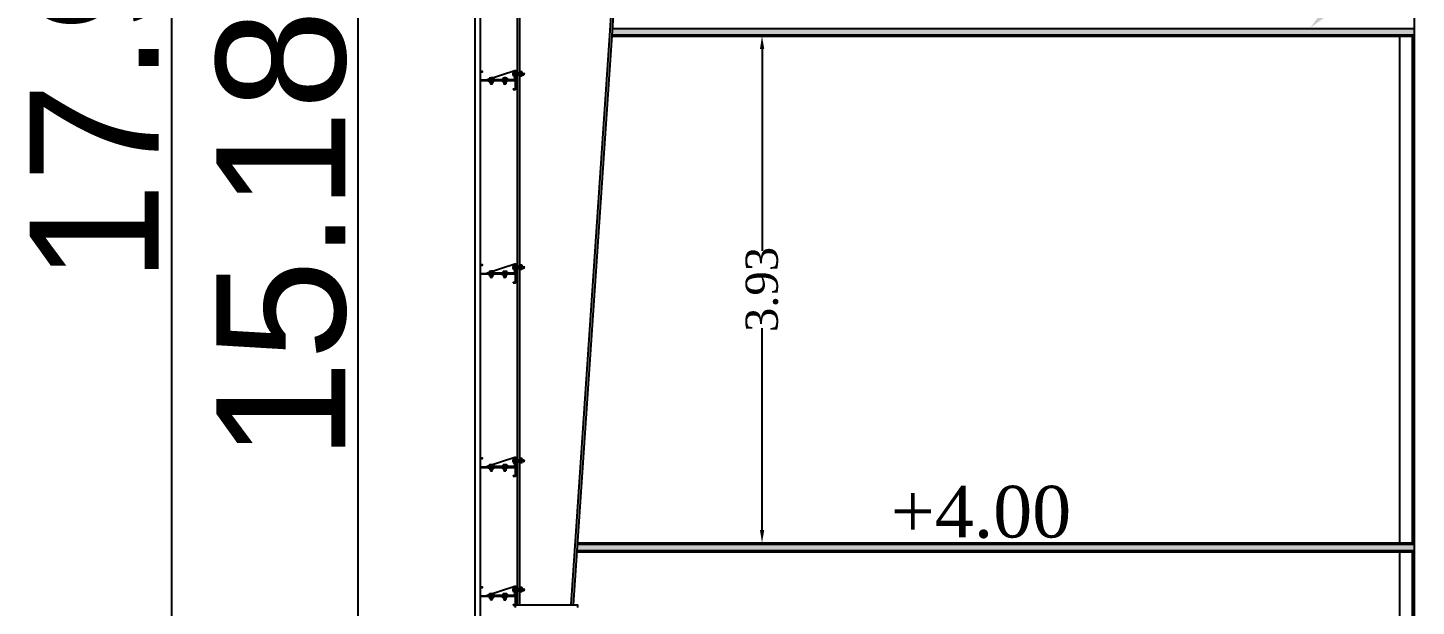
# Model space of a CAD drawing. Header units: metres. Extents: x 1422408 to 2565053, y 3723 to 80428.
# Drawn here: x 2267860.19 to 2267870.95, y 4219.66 to 4224.14 of the extents above; entities that cross this region are included whole.
import ezdxf
from ezdxf import colors
from ezdxf.entities.mleader import LeaderData, LeaderLine
from ezdxf.enums import TextEntityAlignment as Align
from ezdxf.math import Vec2, Vec3

# ---------------------------------------------------------------- set-up
doc = ezdxf.new("R2010")
doc.units = ezdxf.units.M
doc.header["$LTSCALE"] = 3.5
doc.header["$MEASUREMENT"] = 0
doc.linetypes.add('HIDDEN', pattern=[0.375, 0.25, -0.125])
doc.layers.get('0').update_dxf_attribs({"linetype": 'CONTINUOUS'})
doc.layers.get('DEFPOINTS').update_dxf_attribs({"linetype": 'CONTINUOUS'})
doc.layers.add('BLK_4_FLR_1_BLT_UP_AREA_MEZ_1', color=1, linetype='CONTINUOUS')
doc.layers.add('BLK_4_HT_OF_BLDG', color=5, linetype='CONTINUOUS')
doc.styles.add('ANAND', font='times.ttf')
doc.styles.add('style1', font='arial.ttf', dxfattribs={"height": 0.28})
doc.styles.add('style1jaya', font='times.ttf')
doc.dimstyles.new('STANDARD$0', dxfattribs={"dimtxt": 0.25, "dimasz": 0.1, "dimexe": 2, "dimexo": 2, "dimgap": 0, "dimtad": 0, "dimzin": 0, "dimdsep": 46, "dimtxsty": 'ANAND', "dimcen": 0.0625, "dimdle": 2.5, "dimse1": 1, "dimse2": 1, "dimclrd": 2, "dimclre": 9, "dimadec": 0, "dimazin": 0, "dimtfac": 1, "dimtix": 1, "dimtofl": 0, "dimtmove": 2, "dimatfit": 3, "dimldrblk": 'OBLIQUE', "dimfxl": 0, "dimtolj": 1, "dimtzin": 0, "dimarcsym": 0})

# ---------------------------------------------------------------- blocks, each defined once
blk = doc.blocks.new('ER')
for p, q in [((-3, -3), (3, 3)), ((0, -3), (0, 3)), ((-3, 0), (3, 0))]:
    blk.add_line(p, q)
blk = doc.blocks.new('*D705')
at = {"lineweight": -2, "ltscale": 0.05}
blk.add_line((2267862.745, 4230.085), (2267862.745, 4214.988), dxfattribs=at)
at = {"layer": 'DEFPOINTS', "color": 0, "ltscale": 0.05}
for p in [(2267863.934, 4230.125), (2267862.745, 4214.948), (2267863.934, 4214.948)]:
    blk.add_point(p, dxfattribs=at)
at = {"lineweight": -2, "ltscale": 0.05, "xscale": 0.04, "yscale": 0.04, "zscale": 0.04}
for p, rotation in [((2267862.745, 4230.125), 90), ((2267862.745, 4214.948), 270)]:
    blk.add_blockref('ER', p, dxfattribs=dict(at, rotation=rotation))
at = {"color": 0, "ltscale": 0.05, "insert": (2267862.154, 4222.536), "char_height": 0.28, "attachment_point": 5, "rotation": 90, "style": 'style1'}
blk.add_mtext('\\A1;{\\H3.5714x;15.18}', dxfattribs=at)
blk = doc.blocks.new('_DOT')
at = {"color": 0, "linetype": 'ByBlock'}
blk.add_line((-0.5, 0), (-1, 0), dxfattribs=at)
at = {"color": 0, "linetype": 'ByBlock', "const_width": 0.5}
blk.add_lwpolyline([(-0.25, 0, 1), (0.25, 0, 1)], format="xyb", close=True, dxfattribs=at)
blk = doc.blocks.new('*D646')
at = {"layer": 'BLK_4_HT_OF_BLDG', "lineweight": -2, "ltscale": 0.05}
blk.add_line((2267861.299, 4232.836), (2267861.299, 4214.988), dxfattribs=at)
at = {"layer": 'DEFPOINTS', "color": 0, "ltscale": 0.05}
for p in [(2267875.558, 4232.876), (2267861.299, 4214.948), (2267875.558, 4214.948)]:
    blk.add_point(p, dxfattribs=at)
at = {"layer": 'BLK_4_HT_OF_BLDG', "lineweight": -2, "ltscale": 0.05, "xscale": 0.04, "yscale": 0.04, "zscale": 0.04}
for p, rotation in [((2267861.299, 4232.876), 90), ((2267861.299, 4214.948), 270)]:
    blk.add_blockref('ER', p, dxfattribs=dict(at, rotation=rotation))
at = {"layer": 'BLK_4_HT_OF_BLDG', "color": 0, "ltscale": 0.05, "insert": (2267860.708, 4223.912), "char_height": 0.28, "attachment_point": 5, "rotation": 90, "style": 'style1'}
blk.add_mtext('\\A1;{\\H3.5714x;17.93}', dxfattribs=at)
blk = doc.blocks.new('*D577')
at = {"layer": 'BLK_4_FLR_1_BLT_UP_AREA_MEZ_1', "color": 2, "linetype": 'Continuous', "lineweight": -2, "ltscale": 400}
for p, q in [((2267865.878, 4223.978), (2267865.878, 4222.413)), ((2267865.878, 4220.248), (2267865.878, 4221.813))]:
    blk.add_line(p, q, dxfattribs=at)
at = {"layer": 'BLK_4_FLR_1_BLT_UP_AREA_MEZ_1', "color": 2, "ltscale": 400}
for points in [[(2267865.862, 4223.978), (2267865.895, 4223.978), (2267865.878, 4224.078)], [(2267865.862, 4220.248), (2267865.895, 4220.248), (2267865.878, 4220.148)]]:
    blk.add_solid(points, dxfattribs=at)
at = {"layer": 'DEFPOINTS', "color": 0, "ltscale": 400}
for p in [(2267865.878, 4224.078), (2267865.878, 4224.078), (2267865.878, 4220.148)]:
    blk.add_point(p, dxfattribs=at)
at = {"layer": 'BLK_4_FLR_1_BLT_UP_AREA_MEZ_1', "color": 0, "ltscale": 400, "insert": (2267865.878, 4222.113), "char_height": 0.25, "attachment_point": 5, "rotation": 90, "style": 'ANAND'}
blk.add_mtext('\\A1;3.93', dxfattribs=at)
blk = doc.blocks.new('_Oblique')
at = {"color": 0, "linetype": 'ByBlock', "lineweight": -2}
blk.add_line((-0.5, -0.5), (0.5, 0.5), dxfattribs=at)

msp = doc.modelspace()

# ---------------------------------------------------------------- hatches: boundary and pattern name
h = msp.add_hatch()
h.set_pattern_fill('ANGLE', color=256, scale=0.005)
h.set_pattern_definition([(0, (2262119.390234, 4899.868393), (0, 0.034925), [0.0254, -0.009525]), (90, (2262119.390234, 4899.868393), (-0.034925, 0), [0.0254, -0.009525])])
h.paths.add_polyline_path([(2267870.9332, 4224.13774), (2267864.71872, 4224.13774), (2267864.71532, 4224.08774), (2267870.93412, 4224.08774)])
h = msp.add_hatch()
h.set_pattern_fill('ANGLE', color=256, scale=0.005)
h.set_pattern_definition([(0, (2262119.390234, 4895.868393), (0, 0.034925), [0.0254, -0.009525]), (90, (2262119.390234, 4895.868393), (-0.034925, 0), [0.0254, -0.009525])])
h.paths.add_polyline_path([(2267870.9332, 4220.13774), (2267864.44738, 4220.13825), (2267864.44395, 4220.08774), (2267870.9332, 4220.08774)])

# ---------------------------------------------------------------- linework, layer by layer
for p, q in [((2267863.98339, 4219.66774), (2267863.98354, 4230.14474)), ((2267863.99939, 4219.66774), (2267863.99954, 4230.14474)), ((2267864.39939, 4219.66774), (2267865.11019, 4230.14474)), ((2267864.41545, 4219.66774), (2267865.12626, 4230.14474)), ((2267863.74849, 4223.7417), (2267863.96052, 4223.81182)), ((2267863.94162, 4223.78455), (2267864.03855, 4223.78442)), ((2267863.76332, 4223.72309), (2267863.76336, 4223.73266)), ((2267863.76344, 4223.75121), (2267863.7634, 4223.74164)), ((2267863.79203, 4223.72161), (2267863.76742, 4223.72171)), ((2267863.79216, 4223.75246), (2267863.76755, 4223.75256)), ((2267863.77285, 4223.71187), (2267863.77148, 4223.71093)), ((2267863.77148, 4223.71093), (2267863.77284, 4223.70896)), ((2267863.77739, 4223.70871), (2267863.77148, 4223.71093)), ((2267863.77286, 4223.71479), (2267863.77149, 4223.71384)), ((2267863.78651, 4223.70822), (2267863.77149, 4223.71384)), ((2267863.77149, 4223.71384), (2267863.77285, 4223.71187)), ((2267863.77287, 4223.71771), (2267863.7715, 4223.71676)), ((2267863.78652, 4223.71113), (2267863.7715, 4223.71676)), ((2267863.7715, 4223.71676), (2267863.77286, 4223.71479)), ((2267863.77289, 4223.72062), (2267863.77151, 4223.71967)), ((2267863.78653, 4223.71405), (2267863.77151, 4223.71967)), ((2267863.77151, 4223.71967), (2267863.77287, 4223.71771)), ((2267863.77164, 4223.75118), (2267863.77153, 4223.72306)), ((2267863.77215, 4223.72169), (2267863.77289, 4223.72062)), ((2267863.77284, 4223.70896), (2267863.77966, 4223.70683)), ((2267863.78651, 4223.70822), (2267863.77284, 4223.70896)), ((2267863.78195, 4223.70846), (2267863.77285, 4223.71187)), ((2267863.78788, 4223.70916), (2267863.77286, 4223.71479)), ((2267863.78789, 4223.71208), (2267863.77287, 4223.71771)), ((2267863.7879, 4223.71499), (2267863.77289, 4223.72062)), ((2267863.78654, 4223.71696), (2267863.77395, 4223.72168)), ((2267863.78791, 4223.71791), (2267863.77789, 4223.72166)), ((2267863.77989, 4223.76155), (2267863.77964, 4223.69998)), ((2267863.78651, 4223.70822), (2267863.77966, 4223.70683)), ((2267863.78655, 4223.71988), (2267863.78183, 4223.72165)), ((2267863.78793, 4223.72083), (2267863.78577, 4223.72163)), ((2267863.78788, 4223.70916), (2267863.78651, 4223.70822)), ((2267863.78789, 4223.71208), (2267863.78652, 4223.71113)), ((2267863.78652, 4223.71113), (2267863.78788, 4223.70916)), ((2267863.7879, 4223.71499), (2267863.78653, 4223.71405)), ((2267863.78653, 4223.71405), (2267863.78789, 4223.71208)), ((2267863.78791, 4223.71791), (2267863.78654, 4223.71696)), ((2267863.78654, 4223.71696), (2267863.7879, 4223.71499)), ((2267863.78793, 4223.72083), (2267863.78655, 4223.71988)), ((2267863.78655, 4223.71988), (2267863.78791, 4223.71791)), ((2267863.78805, 4223.75111), (2267863.78793, 4223.72083)), ((2267863.79614, 4223.72296), (2267863.79618, 4223.73253)), ((2267863.79625, 4223.75108), (2267863.79621, 4223.74151)), ((2267863.8847, 4223.76112), (2267863.88444, 4223.69954)), ((2267863.74849, 4222.2417), (2267863.96052, 4222.31182)), ((2267863.94162, 4222.28455), (2267864.03855, 4222.28442)), ((2267863.76332, 4222.22309), (2267863.76336, 4222.23266)), ((2267863.76344, 4222.25121), (2267863.7634, 4222.24164)), ((2267863.79203, 4222.22161), (2267863.76742, 4222.22171)), ((2267863.79216, 4222.25246), (2267863.76755, 4222.25256)), ((2267863.77285, 4222.21187), (2267863.77148, 4222.21093)), ((2267863.77148, 4222.21093), (2267863.77284, 4222.20896)), ((2267863.77739, 4222.20871), (2267863.77148, 4222.21093)), ((2267863.77286, 4222.21479), (2267863.77149, 4222.21384)), ((2267863.78651, 4222.20822), (2267863.77149, 4222.21384)), ((2267863.77149, 4222.21384), (2267863.77285, 4222.21187)), ((2267863.77287, 4222.21771), (2267863.7715, 4222.21676)), ((2267863.78652, 4222.21113), (2267863.7715, 4222.21676)), ((2267863.7715, 4222.21676), (2267863.77286, 4222.21479)), ((2267863.77289, 4222.22062), (2267863.77151, 4222.21967)), ((2267863.78653, 4222.21405), (2267863.77151, 4222.21967)), ((2267863.77151, 4222.21967), (2267863.77287, 4222.21771)), ((2267863.77164, 4222.25118), (2267863.77153, 4222.22306)), ((2267863.77215, 4222.22169), (2267863.77289, 4222.22062)), ((2267863.77284, 4222.20896), (2267863.77966, 4222.20683)), ((2267863.78651, 4222.20822), (2267863.77284, 4222.20896)), ((2267863.78195, 4222.20846), (2267863.77285, 4222.21187)), ((2267863.78788, 4222.20916), (2267863.77286, 4222.21479)), ((2267863.78789, 4222.21208), (2267863.77287, 4222.21771)), ((2267863.7879, 4222.21499), (2267863.77289, 4222.22062)), ((2267863.78654, 4222.21696), (2267863.77395, 4222.22168)), ((2267863.78791, 4222.21791), (2267863.77789, 4222.22166)), ((2267863.77989, 4222.26155), (2267863.77964, 4222.19998)), ((2267863.78651, 4222.20822), (2267863.77966, 4222.20683)), ((2267863.78655, 4222.21988), (2267863.78183, 4222.22165)), ((2267863.78793, 4222.22083), (2267863.78577, 4222.22163)), ((2267863.78788, 4222.20916), (2267863.78651, 4222.20822)), ((2267863.78789, 4222.21208), (2267863.78652, 4222.21113)), ((2267863.78652, 4222.21113), (2267863.78788, 4222.20916)), ((2267863.7879, 4222.21499), (2267863.78653, 4222.21405)), ((2267863.78653, 4222.21405), (2267863.78789, 4222.21208)), ((2267863.78791, 4222.21791), (2267863.78654, 4222.21696)), ((2267863.78654, 4222.21696), (2267863.7879, 4222.21499)), ((2267863.78793, 4222.22083), (2267863.78655, 4222.21988)), ((2267863.78655, 4222.21988), (2267863.78791, 4222.21791)), ((2267863.78805, 4222.25111), (2267863.78793, 4222.22083)), ((2267863.79614, 4222.22296), (2267863.79618, 4222.23253)), ((2267863.79625, 4222.25108), (2267863.79621, 4222.24151)), ((2267863.8847, 4222.26112), (2267863.88444, 4222.19954)), ((2267863.74849, 4220.7417), (2267863.96052, 4220.81182)), ((2267863.94162, 4220.78455), (2267864.03855, 4220.78442)), ((2267863.76332, 4220.72309), (2267863.76336, 4220.73266)), ((2267863.76344, 4220.75121), (2267863.7634, 4220.74164)), ((2267863.79203, 4220.72161), (2267863.76742, 4220.72171)), ((2267863.79216, 4220.75246), (2267863.76755, 4220.75256)), ((2267863.77285, 4220.71187), (2267863.77148, 4220.71093)), ((2267863.77148, 4220.71093), (2267863.77284, 4220.70896)), ((2267863.77739, 4220.70871), (2267863.77148, 4220.71093)), ((2267863.77286, 4220.71479), (2267863.77149, 4220.71384)), ((2267863.78651, 4220.70822), (2267863.77149, 4220.71384)), ((2267863.77149, 4220.71384), (2267863.77285, 4220.71187)), ((2267863.77287, 4220.71771), (2267863.7715, 4220.71676)), ((2267863.78652, 4220.71113), (2267863.7715, 4220.71676)), ((2267863.7715, 4220.71676), (2267863.77286, 4220.71479)), ((2267863.77289, 4220.72062), (2267863.77151, 4220.71967)), ((2267863.78653, 4220.71405), (2267863.77151, 4220.71967)), ((2267863.77151, 4220.71967), (2267863.77287, 4220.71771)), ((2267863.77164, 4220.75118), (2267863.77153, 4220.72306)), ((2267863.77215, 4220.72169), (2267863.77289, 4220.72062)), ((2267863.77284, 4220.70896), (2267863.77966, 4220.70683)), ((2267863.78651, 4220.70822), (2267863.77284, 4220.70896)), ((2267863.78195, 4220.70846), (2267863.77285, 4220.71187)), ((2267863.78788, 4220.70916), (2267863.77286, 4220.71479)), ((2267863.78789, 4220.71208), (2267863.77287, 4220.71771)), ((2267863.7879, 4220.71499), (2267863.77289, 4220.72062)), ((2267863.78654, 4220.71696), (2267863.77395, 4220.72168)), ((2267863.78791, 4220.71791), (2267863.77789, 4220.72166)), ((2267863.77989, 4220.76155), (2267863.77964, 4220.69998)), ((2267863.78651, 4220.70822), (2267863.77966, 4220.70683)), ((2267863.78655, 4220.71988), (2267863.78183, 4220.72165)), ((2267863.78793, 4220.72083), (2267863.78577, 4220.72163)), ((2267863.78788, 4220.70916), (2267863.78651, 4220.70822)), ((2267863.78789, 4220.71208), (2267863.78652, 4220.71113)), ((2267863.78652, 4220.71113), (2267863.78788, 4220.70916)), ((2267863.7879, 4220.71499), (2267863.78653, 4220.71405)), ((2267863.78653, 4220.71405), (2267863.78789, 4220.71208)), ((2267863.78791, 4220.71791), (2267863.78654, 4220.71696)), ((2267863.78654, 4220.71696), (2267863.7879, 4220.71499)), ((2267863.78793, 4220.72083), (2267863.78655, 4220.71988)), ((2267863.78655, 4220.71988), (2267863.78791, 4220.71791)), ((2267863.78805, 4220.75111), (2267863.78793, 4220.72083)), ((2267863.79614, 4220.72296), (2267863.79618, 4220.73253)), ((2267863.79625, 4220.75108), (2267863.79621, 4220.74151)), ((2267863.8847, 4220.76112), (2267863.88444, 4220.69954)), ((2267863.74849, 4219.7417), (2267863.96052, 4219.81182)), ((2267863.76332, 4219.72309), (2267863.76336, 4219.73266)), ((2267863.76344, 4219.75121), (2267863.7634, 4219.74164)), ((2267863.79203, 4219.72161), (2267863.76742, 4219.72171)), ((2267863.79216, 4219.75246), (2267863.76755, 4219.75256)), ((2267863.77285, 4219.71187), (2267863.77148, 4219.71093)), ((2267863.77148, 4219.71093), (2267863.77284, 4219.70896)), ((2267863.77739, 4219.70871), (2267863.77148, 4219.71093)), ((2267863.77286, 4219.71479), (2267863.77149, 4219.71384)), ((2267863.77286, 4219.71479), (2267863.77149, 4219.71384)), ((2267863.78651, 4219.70822), (2267863.77149, 4219.71384)), ((2267863.77149, 4219.71384), (2267863.77285, 4219.71187)), ((2267863.77287, 4219.71771), (2267863.7715, 4219.71676)), ((2267863.77287, 4219.71771), (2267863.7715, 4219.71676)), ((2267863.78652, 4219.71113), (2267863.7715, 4219.71676)), ((2267863.7715, 4219.71676), (2267863.77286, 4219.71479)), ((2267863.78652, 4219.71113), (2267863.7715, 4219.71676)), ((2267863.7715, 4219.71676), (2267863.77286, 4219.71479)), ((2267863.77289, 4219.72062), (2267863.77151, 4219.71967)), ((2267863.77289, 4219.72062), (2267863.77151, 4219.71967)), ((2267863.78653, 4219.71405), (2267863.77151, 4219.71967)), ((2267863.77151, 4219.71967), (2267863.77287, 4219.71771)), ((2267863.78653, 4219.71405), (2267863.77151, 4219.71967)), ((2267863.77151, 4219.71967), (2267863.77287, 4219.71771)), ((2267863.77164, 4219.75118), (2267863.77153, 4219.72306)), ((2267863.77215, 4219.72169), (2267863.77289, 4219.72062)), ((2267863.77215, 4219.72169), (2267863.77289, 4219.72062)), ((2267863.77284, 4219.70896), (2267863.77966, 4219.70683)), ((2267863.78651, 4219.70822), (2267863.77284, 4219.70896)), ((2267863.78195, 4219.70846), (2267863.77285, 4219.71187)), ((2267863.78788, 4219.70916), (2267863.77286, 4219.71479)), ((2267863.78788, 4219.70916), (2267863.77286, 4219.71479)), ((2267863.78789, 4219.71208), (2267863.77287, 4219.71771)), ((2267863.78789, 4219.71208), (2267863.77287, 4219.71771)), ((2267863.7879, 4219.71499), (2267863.77289, 4219.72062)), ((2267863.7879, 4219.71499), (2267863.77289, 4219.72062)), ((2267863.78654, 4219.71696), (2267863.77395, 4219.72168)), ((2267863.78654, 4219.71696), (2267863.77395, 4219.72168)), ((2267863.78791, 4219.71791), (2267863.77789, 4219.72166)), ((2267863.78791, 4219.71791), (2267863.77789, 4219.72166)), ((2267863.77989, 4219.76155), (2267863.77964, 4219.69998)), ((2267863.78651, 4219.70822), (2267863.77966, 4219.70683)), ((2267863.78655, 4219.71988), (2267863.78183, 4219.72165)), ((2267863.78655, 4219.71988), (2267863.78183, 4219.72165)), ((2267863.78793, 4219.72083), (2267863.78577, 4219.72163)), ((2267863.78793, 4219.72083), (2267863.78577, 4219.72163)), ((2267863.78788, 4219.70916), (2267863.78651, 4219.70822)), ((2267863.78789, 4219.71208), (2267863.78652, 4219.71113)), ((2267863.78652, 4219.71113), (2267863.78788, 4219.70916)), ((2267863.7879, 4219.71499), (2267863.78653, 4219.71405)), ((2267863.7879, 4219.71499), (2267863.78653, 4219.71405)), ((2267863.78653, 4219.71405), (2267863.78789, 4219.71208)), ((2267863.78791, 4219.71791), (2267863.78654, 4219.71696)), ((2267863.78791, 4219.71791), (2267863.78654, 4219.71696)), ((2267863.78654, 4219.71696), (2267863.7879, 4219.71499)), ((2267863.78654, 4219.71696), (2267863.7879, 4219.71499)), ((2267863.78793, 4219.72083), (2267863.78655, 4219.71988)), ((2267863.78793, 4219.72083), (2267863.78655, 4219.71988)), ((2267863.78655, 4219.71988), (2267863.78791, 4219.71791)), ((2267863.78655, 4219.71988), (2267863.78791, 4219.71791)), ((2267863.78805, 4219.75111), (2267863.78793, 4219.72083)), ((2267863.79614, 4219.72296), (2267863.79618, 4219.73253)), ((2267863.79625, 4219.75108), (2267863.79621, 4219.74151)), ((2267863.8847, 4219.76112), (2267863.88444, 4219.69954)), ((2267863.94162, 4219.78455), (2267864.03855, 4219.78442))]:
    msp.add_line(p, q)
at = {"linetype": 'Continuous'}
for p, q in [((2267863.94971, 4223.79703), (2267863.9496, 4223.77242)), ((2267863.95106, 4223.79292), (2267864.01734, 4223.79292)), ((2267863.95109, 4223.80112), (2267863.96066, 4223.80108)), ((2267864.01738, 4223.80113), (2267864.00582, 4223.80118)), ((2267864.01873, 4223.79702), (2267864.01862, 4223.77241)), ((2267864.02337, 4223.79153), (2267864.01865, 4223.77894)), ((2267864.02242, 4223.7929), (2267864.01867, 4223.78288)), ((2267864.02045, 4223.79154), (2267864.01868, 4223.78682)), ((2267864.01951, 4223.79292), (2267864.0187, 4223.79076)), ((2267864.01871, 4223.79292), (2267864.01951, 4223.79292)), ((2267864.01951, 4223.79292), (2267864.02045, 4223.79154)), ((2267864.02534, 4223.79289), (2267864.01971, 4223.77787)), ((2267864.02045, 4223.79154), (2267864.02242, 4223.7929)), ((2267864.02628, 4223.79152), (2267864.02066, 4223.7765)), ((2267864.02242, 4223.7929), (2267864.02337, 4223.79153)), ((2267864.02825, 4223.79288), (2267864.02263, 4223.77786)), ((2267864.02337, 4223.79153), (2267864.02534, 4223.79289)), ((2267864.0292, 4223.79151), (2267864.02357, 4223.77649)), ((2267864.02534, 4223.79289), (2267864.02628, 4223.79152)), ((2267864.03117, 4223.79287), (2267864.02554, 4223.77785)), ((2267864.02628, 4223.79152), (2267864.02825, 4223.79288)), ((2267864.03211, 4223.7915), (2267864.02649, 4223.77648)), ((2267864.02825, 4223.79288), (2267864.0292, 4223.79151)), ((2267864.03187, 4223.78694), (2267864.02846, 4223.77784)), ((2267864.0292, 4223.79151), (2267864.03117, 4223.79287)), ((2267864.03162, 4223.78238), (2267864.0294, 4223.77647)), ((2267864.03117, 4223.79287), (2267864.03211, 4223.7915)), ((2267864.03211, 4223.7915), (2267864.03137, 4223.77783)), ((2267864.03137, 4223.77783), (2267864.0335, 4223.78465)), ((2267864.03211, 4223.7915), (2267864.0335, 4223.78465)), ((2267863.86813, 4223.72262), (2267863.86817, 4223.73219)), ((2267863.86825, 4223.75078), (2267863.86821, 4223.74121)), ((2267863.89684, 4223.72113), (2267863.87223, 4223.72123)), ((2267863.89697, 4223.75203), (2267863.87236, 4223.75213)), ((2267863.87766, 4223.7114), (2267863.87629, 4223.71045)), ((2267863.87629, 4223.71045), (2267863.87765, 4223.70848)), ((2267863.8822, 4223.70824), (2267863.87629, 4223.71045)), ((2267863.87767, 4223.71431), (2267863.8763, 4223.71337)), ((2267863.89131, 4223.70774), (2267863.8763, 4223.71337)), ((2267863.8763, 4223.71337), (2267863.87766, 4223.7114)), ((2267863.87768, 4223.71723), (2267863.87631, 4223.71628)), ((2267863.89133, 4223.71066), (2267863.87631, 4223.71628)), ((2267863.87631, 4223.71628), (2267863.87767, 4223.71431)), ((2267863.87769, 4223.72015), (2267863.87632, 4223.7192)), ((2267863.89134, 4223.71357), (2267863.87632, 4223.7192)), ((2267863.87632, 4223.7192), (2267863.87768, 4223.71723)), ((2267863.87645, 4223.75075), (2267863.87634, 4223.72258)), ((2267863.87696, 4223.72121), (2267863.87769, 4223.72015)), ((2267863.89131, 4223.70774), (2267863.87765, 4223.70848)), ((2267863.87765, 4223.70848), (2267863.88447, 4223.70635)), ((2267863.88676, 4223.70799), (2267863.87766, 4223.7114)), ((2267863.89269, 4223.70869), (2267863.87767, 4223.71431)), ((2267863.8927, 4223.7116), (2267863.87768, 4223.71723)), ((2267863.89271, 4223.71452), (2267863.87769, 4223.72015)), ((2267863.89135, 4223.71649), (2267863.87876, 4223.7212)), ((2267863.89272, 4223.71743), (2267863.8827, 4223.72119)), ((2267863.89131, 4223.70774), (2267863.88447, 4223.70635)), ((2267863.89136, 4223.7194), (2267863.88664, 4223.72117)), ((2267863.89273, 4223.72035), (2267863.89058, 4223.72116)), ((2267863.89269, 4223.70869), (2267863.89131, 4223.70774)), ((2267863.8927, 4223.7116), (2267863.89133, 4223.71066)), ((2267863.89133, 4223.71066), (2267863.89269, 4223.70869)), ((2267863.89271, 4223.71452), (2267863.89134, 4223.71357)), ((2267863.89134, 4223.71357), (2267863.8927, 4223.7116)), ((2267863.89272, 4223.71743), (2267863.89135, 4223.71649)), ((2267863.89135, 4223.71649), (2267863.89271, 4223.71452)), ((2267863.89273, 4223.72035), (2267863.89136, 4223.7194)), ((2267863.89136, 4223.7194), (2267863.89272, 4223.71743)), ((2267863.89274, 4223.72115), (2267863.89273, 4223.72035)), ((2267863.89286, 4223.75068), (2267863.89274, 4223.72251)), ((2267863.90095, 4223.72248), (2267863.90099, 4223.73205)), ((2267863.90106, 4223.75064), (2267863.90102, 4223.74107)), ((2267863.95095, 4223.76831), (2267863.96053, 4223.76827)), ((2267863.95099, 4223.77652), (2267864.01727, 4223.77652)), ((2267864.01724, 4223.76831), (2267864.00581, 4223.76836)), ((2267864.01864, 4223.77714), (2267864.01971, 4223.77787)), ((2267864.01971, 4223.77787), (2267864.02066, 4223.7765)), ((2267864.02066, 4223.7765), (2267864.02263, 4223.77786)), ((2267864.02263, 4223.77786), (2267864.02357, 4223.77649)), ((2267864.02357, 4223.77649), (2267864.02554, 4223.77785)), ((2267864.02554, 4223.77785), (2267864.02649, 4223.77648)), ((2267864.02649, 4223.77648), (2267864.02846, 4223.77784)), ((2267864.02846, 4223.77784), (2267864.0294, 4223.77647)), ((2267864.0294, 4223.77647), (2267864.03137, 4223.77783)), ((2267863.94971, 4222.29703), (2267863.9496, 4222.27242)), ((2267863.95099, 4222.27652), (2267864.01727, 4222.27652)), ((2267863.95106, 4222.29292), (2267864.01734, 4222.29292)), ((2267863.95109, 4222.30112), (2267863.96066, 4222.30108)), ((2267864.01738, 4222.30113), (2267864.00582, 4222.30118)), ((2267864.01873, 4222.29702), (2267864.01862, 4222.27241)), ((2267864.01864, 4222.27714), (2267864.01971, 4222.27787)), ((2267864.02337, 4222.29153), (2267864.01865, 4222.27894)), ((2267864.02242, 4222.2929), (2267864.01867, 4222.28288)), ((2267864.02045, 4222.29154), (2267864.01868, 4222.28682)), ((2267864.01951, 4222.29292), (2267864.0187, 4222.29076)), ((2267864.01871, 4222.29292), (2267864.01951, 4222.29292)), ((2267864.01951, 4222.29292), (2267864.02045, 4222.29154)), ((2267864.02534, 4222.29289), (2267864.01971, 4222.27787)), ((2267864.01971, 4222.27787), (2267864.02066, 4222.2765)), ((2267864.02045, 4222.29154), (2267864.02242, 4222.2929)), ((2267864.02628, 4222.29152), (2267864.02066, 4222.2765)), ((2267864.02066, 4222.2765), (2267864.02263, 4222.27786)), ((2267864.02242, 4222.2929), (2267864.02337, 4222.29153)), ((2267864.02825, 4222.29288), (2267864.02263, 4222.27786)), ((2267864.02263, 4222.27786), (2267864.02357, 4222.27649)), ((2267864.02337, 4222.29153), (2267864.02534, 4222.29289)), ((2267864.0292, 4222.29151), (2267864.02357, 4222.27649)), ((2267864.02357, 4222.27649), (2267864.02554, 4222.27785)), ((2267864.02534, 4222.29289), (2267864.02628, 4222.29152)), ((2267864.03117, 4222.29287), (2267864.02554, 4222.27785)), ((2267864.02554, 4222.27785), (2267864.02649, 4222.27648)), ((2267864.02628, 4222.29152), (2267864.02825, 4222.29288)), ((2267864.03211, 4222.2915), (2267864.02649, 4222.27648)), ((2267864.02649, 4222.27648), (2267864.02846, 4222.27784)), ((2267864.02825, 4222.29288), (2267864.0292, 4222.29151)), ((2267864.03187, 4222.28694), (2267864.02846, 4222.27784)), ((2267864.02846, 4222.27784), (2267864.0294, 4222.27647)), ((2267864.0292, 4222.29151), (2267864.03117, 4222.29287)), ((2267864.03162, 4222.28238), (2267864.0294, 4222.27647)), ((2267864.0294, 4222.27647), (2267864.03137, 4222.27783)), ((2267864.03117, 4222.29287), (2267864.03211, 4222.2915)), ((2267864.03211, 4222.2915), (2267864.03137, 4222.27783)), ((2267864.03137, 4222.27783), (2267864.0335, 4222.28465)), ((2267864.03211, 4222.2915), (2267864.0335, 4222.28465)), ((2267863.86813, 4222.22262), (2267863.86817, 4222.23219)), ((2267863.86825, 4222.25078), (2267863.86821, 4222.24121)), ((2267863.89684, 4222.22113), (2267863.87223, 4222.22123)), ((2267863.89697, 4222.25203), (2267863.87236, 4222.25213)), ((2267863.87766, 4222.2114), (2267863.87629, 4222.21045)), ((2267863.87629, 4222.21045), (2267863.87765, 4222.20848)), ((2267863.8822, 4222.20824), (2267863.87629, 4222.21045)), ((2267863.87767, 4222.21431), (2267863.8763, 4222.21337)), ((2267863.89131, 4222.20774), (2267863.8763, 4222.21337)), ((2267863.8763, 4222.21337), (2267863.87766, 4222.2114)), ((2267863.87768, 4222.21723), (2267863.87631, 4222.21628)), ((2267863.89133, 4222.21066), (2267863.87631, 4222.21628)), ((2267863.87631, 4222.21628), (2267863.87767, 4222.21431)), ((2267863.87769, 4222.22015), (2267863.87632, 4222.2192)), ((2267863.89134, 4222.21357), (2267863.87632, 4222.2192)), ((2267863.87632, 4222.2192), (2267863.87768, 4222.21723)), ((2267863.87645, 4222.25075), (2267863.87634, 4222.22258)), ((2267863.87696, 4222.22121), (2267863.87769, 4222.22015)), ((2267863.89131, 4222.20774), (2267863.87765, 4222.20848)), ((2267863.87765, 4222.20848), (2267863.88447, 4222.20635)), ((2267863.88676, 4222.20799), (2267863.87766, 4222.2114)), ((2267863.89269, 4222.20869), (2267863.87767, 4222.21431)), ((2267863.8927, 4222.2116), (2267863.87768, 4222.21723)), ((2267863.89271, 4222.21452), (2267863.87769, 4222.22015)), ((2267863.89135, 4222.21649), (2267863.87876, 4222.2212)), ((2267863.89272, 4222.21743), (2267863.8827, 4222.22119)), ((2267863.89131, 4222.20774), (2267863.88447, 4222.20635)), ((2267863.89136, 4222.2194), (2267863.88664, 4222.22117)), ((2267863.89273, 4222.22035), (2267863.89058, 4222.22116)), ((2267863.89269, 4222.20869), (2267863.89131, 4222.20774)), ((2267863.8927, 4222.2116), (2267863.89133, 4222.21066)), ((2267863.89133, 4222.21066), (2267863.89269, 4222.20869)), ((2267863.89271, 4222.21452), (2267863.89134, 4222.21357)), ((2267863.89134, 4222.21357), (2267863.8927, 4222.2116)), ((2267863.89272, 4222.21743), (2267863.89135, 4222.21649)), ((2267863.89135, 4222.21649), (2267863.89271, 4222.21452)), ((2267863.89273, 4222.22035), (2267863.89136, 4222.2194)), ((2267863.89136, 4222.2194), (2267863.89272, 4222.21743)), ((2267863.89274, 4222.22115), (2267863.89273, 4222.22035)), ((2267863.89286, 4222.25068), (2267863.89274, 4222.22251)), ((2267863.90095, 4222.22248), (2267863.90099, 4222.23205)), ((2267863.90106, 4222.25064), (2267863.90102, 4222.24107)), ((2267863.95095, 4222.26831), (2267863.96053, 4222.26827)), ((2267864.01724, 4222.26831), (2267864.00581, 4222.26836)), ((2267863.94971, 4220.79703), (2267863.9496, 4220.77242)), ((2267863.95099, 4220.77652), (2267864.01727, 4220.77652)), ((2267863.95106, 4220.79292), (2267864.01734, 4220.79292)), ((2267863.95109, 4220.80112), (2267863.96066, 4220.80108)), ((2267864.01724, 4220.76831), (2267864.00581, 4220.76836)), ((2267864.01738, 4220.80113), (2267864.00582, 4220.80118)), ((2267864.01873, 4220.79702), (2267864.01862, 4220.77241)), ((2267864.01864, 4220.77714), (2267864.01971, 4220.77787)), ((2267864.02337, 4220.79153), (2267864.01865, 4220.77894)), ((2267864.02242, 4220.7929), (2267864.01867, 4220.78288)), ((2267864.02045, 4220.79154), (2267864.01868, 4220.78682)), ((2267864.01951, 4220.79292), (2267864.0187, 4220.79076)), ((2267864.01871, 4220.79292), (2267864.01951, 4220.79292)), ((2267864.01951, 4220.79292), (2267864.02045, 4220.79154)), ((2267864.02534, 4220.79289), (2267864.01971, 4220.77787)), ((2267864.01971, 4220.77787), (2267864.02066, 4220.7765)), ((2267864.02045, 4220.79154), (2267864.02242, 4220.7929)), ((2267864.02628, 4220.79152), (2267864.02066, 4220.7765)), ((2267864.02066, 4220.7765), (2267864.02263, 4220.77786)), ((2267864.02242, 4220.7929), (2267864.02337, 4220.79153)), ((2267864.02825, 4220.79288), (2267864.02263, 4220.77786)), ((2267864.02263, 4220.77786), (2267864.02357, 4220.77649)), ((2267864.02337, 4220.79153), (2267864.02534, 4220.79289)), ((2267864.0292, 4220.79151), (2267864.02357, 4220.77649)), ((2267864.02357, 4220.77649), (2267864.02554, 4220.77785)), ((2267864.02534, 4220.79289), (2267864.02628, 4220.79152)), ((2267864.03117, 4220.79287), (2267864.02554, 4220.77785)), ((2267864.02554, 4220.77785), (2267864.02649, 4220.77648)), ((2267864.02628, 4220.79152), (2267864.02825, 4220.79288)), ((2267864.03211, 4220.7915), (2267864.02649, 4220.77648)), ((2267864.02649, 4220.77648), (2267864.02846, 4220.77784)), ((2267864.02825, 4220.79288), (2267864.0292, 4220.79151)), ((2267864.03187, 4220.78694), (2267864.02846, 4220.77784)), ((2267864.02846, 4220.77784), (2267864.0294, 4220.77647)), ((2267864.0292, 4220.79151), (2267864.03117, 4220.79287)), ((2267864.03162, 4220.78238), (2267864.0294, 4220.77647)), ((2267864.0294, 4220.77647), (2267864.03137, 4220.77783)), ((2267864.03117, 4220.79287), (2267864.03211, 4220.7915)), ((2267864.03211, 4220.7915), (2267864.03137, 4220.77783)), ((2267864.03137, 4220.77783), (2267864.0335, 4220.78465)), ((2267864.03211, 4220.7915), (2267864.0335, 4220.78465)), ((2267863.86813, 4220.72262), (2267863.86817, 4220.73219)), ((2267863.86825, 4220.75078), (2267863.86821, 4220.74121)), ((2267863.89684, 4220.72113), (2267863.87223, 4220.72123)), ((2267863.89697, 4220.75203), (2267863.87236, 4220.75213)), ((2267863.87766, 4220.7114), (2267863.87629, 4220.71045)), ((2267863.87629, 4220.71045), (2267863.87765, 4220.70848)), ((2267863.8822, 4220.70824), (2267863.87629, 4220.71045)), ((2267863.87767, 4220.71431), (2267863.8763, 4220.71337)), ((2267863.89131, 4220.70774), (2267863.8763, 4220.71337)), ((2267863.8763, 4220.71337), (2267863.87766, 4220.7114)), ((2267863.87768, 4220.71723), (2267863.87631, 4220.71628)), ((2267863.89133, 4220.71066), (2267863.87631, 4220.71628)), ((2267863.87631, 4220.71628), (2267863.87767, 4220.71431)), ((2267863.87769, 4220.72015), (2267863.87632, 4220.7192)), ((2267863.89134, 4220.71357), (2267863.87632, 4220.7192)), ((2267863.87632, 4220.7192), (2267863.87768, 4220.71723)), ((2267863.87645, 4220.75075), (2267863.87634, 4220.72258)), ((2267863.87696, 4220.72121), (2267863.87769, 4220.72015)), ((2267863.89131, 4220.70774), (2267863.87765, 4220.70848)), ((2267863.87765, 4220.70848), (2267863.88447, 4220.70635)), ((2267863.88676, 4220.70799), (2267863.87766, 4220.7114)), ((2267863.89269, 4220.70869), (2267863.87767, 4220.71431)), ((2267863.8927, 4220.7116), (2267863.87768, 4220.71723)), ((2267863.89271, 4220.71452), (2267863.87769, 4220.72015)), ((2267863.89135, 4220.71649), (2267863.87876, 4220.7212)), ((2267863.89272, 4220.71743), (2267863.8827, 4220.72119)), ((2267863.89131, 4220.70774), (2267863.88447, 4220.70635)), ((2267863.89136, 4220.7194), (2267863.88664, 4220.72117)), ((2267863.89273, 4220.72035), (2267863.89058, 4220.72116)), ((2267863.89269, 4220.70869), (2267863.89131, 4220.70774)), ((2267863.8927, 4220.7116), (2267863.89133, 4220.71066)), ((2267863.89133, 4220.71066), (2267863.89269, 4220.70869)), ((2267863.89271, 4220.71452), (2267863.89134, 4220.71357)), ((2267863.89134, 4220.71357), (2267863.8927, 4220.7116)), ((2267863.89272, 4220.71743), (2267863.89135, 4220.71649)), ((2267863.89135, 4220.71649), (2267863.89271, 4220.71452)), ((2267863.89273, 4220.72035), (2267863.89136, 4220.7194)), ((2267863.89136, 4220.7194), (2267863.89272, 4220.71743)), ((2267863.89274, 4220.72115), (2267863.89273, 4220.72035)), ((2267863.89286, 4220.75068), (2267863.89274, 4220.72251)), ((2267863.90095, 4220.72248), (2267863.90099, 4220.73205)), ((2267863.90106, 4220.75064), (2267863.90102, 4220.74107)), ((2267863.95095, 4220.76831), (2267863.96053, 4220.76827)), ((2267863.95109, 4219.80112), (2267863.96066, 4219.80108)), ((2267864.01738, 4219.80113), (2267864.00582, 4219.80118)), ((2267863.86813, 4219.72262), (2267863.86817, 4219.73219)), ((2267863.86825, 4219.75078), (2267863.86821, 4219.74121)), ((2267863.89684, 4219.72113), (2267863.87223, 4219.72123)), ((2267863.89697, 4219.75203), (2267863.87236, 4219.75213)), ((2267863.87766, 4219.7114), (2267863.87629, 4219.71045)), ((2267863.87629, 4219.71045), (2267863.87765, 4219.70848)), ((2267863.8822, 4219.70824), (2267863.87629, 4219.71045)), ((2267863.87767, 4219.71431), (2267863.8763, 4219.71337)), ((2267863.87767, 4219.71431), (2267863.8763, 4219.71337)), ((2267863.89131, 4219.70774), (2267863.8763, 4219.71337)), ((2267863.8763, 4219.71337), (2267863.87766, 4219.7114)), ((2267863.87768, 4219.71723), (2267863.87631, 4219.71628)), ((2267863.87768, 4219.71723), (2267863.87631, 4219.71628)), ((2267863.89133, 4219.71066), (2267863.87631, 4219.71628)), ((2267863.87631, 4219.71628), (2267863.87767, 4219.71431)), ((2267863.89133, 4219.71066), (2267863.87631, 4219.71628)), ((2267863.87631, 4219.71628), (2267863.87767, 4219.71431)), ((2267863.87769, 4219.72015), (2267863.87632, 4219.7192)), ((2267863.87769, 4219.72015), (2267863.87632, 4219.7192)), ((2267863.89134, 4219.71357), (2267863.87632, 4219.7192)), ((2267863.87632, 4219.7192), (2267863.87768, 4219.71723)), ((2267863.89134, 4219.71357), (2267863.87632, 4219.7192)), ((2267863.87632, 4219.7192), (2267863.87768, 4219.71723)), ((2267863.87645, 4219.75075), (2267863.87634, 4219.72258)), ((2267863.87696, 4219.72121), (2267863.87769, 4219.72015)), ((2267863.87696, 4219.72121), (2267863.87769, 4219.72015)), ((2267863.89131, 4219.70774), (2267863.87765, 4219.70848)), ((2267863.87765, 4219.70848), (2267863.88447, 4219.70635)), ((2267863.88676, 4219.70799), (2267863.87766, 4219.7114)), ((2267863.89269, 4219.70869), (2267863.87767, 4219.71431)), ((2267863.89269, 4219.70869), (2267863.87767, 4219.71431)), ((2267863.8927, 4219.7116), (2267863.87768, 4219.71723)), ((2267863.8927, 4219.7116), (2267863.87768, 4219.71723)), ((2267863.89271, 4219.71452), (2267863.87769, 4219.72015)), ((2267863.89271, 4219.71452), (2267863.87769, 4219.72015)), ((2267863.89135, 4219.71649), (2267863.87876, 4219.7212)), ((2267863.89135, 4219.71649), (2267863.87876, 4219.7212)), ((2267863.89272, 4219.71743), (2267863.8827, 4219.72119)), ((2267863.89272, 4219.71743), (2267863.8827, 4219.72119)), ((2267863.89131, 4219.70774), (2267863.88447, 4219.70635)), ((2267863.89136, 4219.7194), (2267863.88664, 4219.72117)), ((2267863.89136, 4219.7194), (2267863.88664, 4219.72117)), ((2267863.89273, 4219.72035), (2267863.89058, 4219.72116)), ((2267863.89273, 4219.72035), (2267863.89058, 4219.72116)), ((2267863.89269, 4219.70869), (2267863.89131, 4219.70774)), ((2267863.8927, 4219.7116), (2267863.89133, 4219.71066)), ((2267863.89133, 4219.71066), (2267863.89269, 4219.70869)), ((2267863.89271, 4219.71452), (2267863.89134, 4219.71357)), ((2267863.89271, 4219.71452), (2267863.89134, 4219.71357)), ((2267863.89134, 4219.71357), (2267863.8927, 4219.7116)), ((2267863.89272, 4219.71743), (2267863.89135, 4219.71649)), ((2267863.89272, 4219.71743), (2267863.89135, 4219.71649)), ((2267863.89135, 4219.71649), (2267863.89271, 4219.71452)), ((2267863.89135, 4219.71649), (2267863.89271, 4219.71452)), ((2267863.89273, 4219.72035), (2267863.89136, 4219.7194)), ((2267863.89273, 4219.72035), (2267863.89136, 4219.7194)), ((2267863.89136, 4219.7194), (2267863.89272, 4219.71743)), ((2267863.89136, 4219.7194), (2267863.89272, 4219.71743)), ((2267863.89274, 4219.72115), (2267863.89273, 4219.72035)), ((2267863.89274, 4219.72115), (2267863.89273, 4219.72035)), ((2267863.89286, 4219.75068), (2267863.89274, 4219.72251)), ((2267863.90095, 4219.72248), (2267863.90099, 4219.73205)), ((2267863.90106, 4219.75064), (2267863.90102, 4219.74107)), ((2267863.94971, 4219.79703), (2267863.9496, 4219.77242)), ((2267863.95095, 4219.76831), (2267863.96053, 4219.76827)), ((2267863.95099, 4219.77652), (2267864.01727, 4219.77652)), ((2267863.95106, 4219.79292), (2267864.01734, 4219.79292)), ((2267864.01724, 4219.76831), (2267864.00581, 4219.76836)), ((2267864.01873, 4219.79702), (2267864.01862, 4219.77241)), ((2267864.01864, 4219.77714), (2267864.01971, 4219.77787)), ((2267864.02337, 4219.79153), (2267864.01865, 4219.77894)), ((2267864.02242, 4219.7929), (2267864.01867, 4219.78288)), ((2267864.02045, 4219.79154), (2267864.01868, 4219.78682)), ((2267864.01951, 4219.79292), (2267864.0187, 4219.79076)), ((2267864.01871, 4219.79292), (2267864.01951, 4219.79292)), ((2267864.01951, 4219.79292), (2267864.02045, 4219.79154)), ((2267864.02534, 4219.79289), (2267864.01971, 4219.77787)), ((2267864.01971, 4219.77787), (2267864.02066, 4219.7765)), ((2267864.02045, 4219.79154), (2267864.02242, 4219.7929)), ((2267864.02628, 4219.79152), (2267864.02066, 4219.7765)), ((2267864.02066, 4219.7765), (2267864.02263, 4219.77786)), ((2267864.02242, 4219.7929), (2267864.02337, 4219.79153)), ((2267864.02825, 4219.79288), (2267864.02263, 4219.77786)), ((2267864.02263, 4219.77786), (2267864.02357, 4219.77649)), ((2267864.02337, 4219.79153), (2267864.02534, 4219.79289)), ((2267864.0292, 4219.79151), (2267864.02357, 4219.77649)), ((2267864.02357, 4219.77649), (2267864.02554, 4219.77785)), ((2267864.02534, 4219.79289), (2267864.02628, 4219.79152)), ((2267864.03117, 4219.79287), (2267864.02554, 4219.77785)), ((2267864.02554, 4219.77785), (2267864.02649, 4219.77648)), ((2267864.02628, 4219.79152), (2267864.02825, 4219.79288)), ((2267864.03211, 4219.7915), (2267864.02649, 4219.77648)), ((2267864.02649, 4219.77648), (2267864.02846, 4219.77784)), ((2267864.02825, 4219.79288), (2267864.0292, 4219.79151)), ((2267864.03187, 4219.78694), (2267864.02846, 4219.77784)), ((2267864.02846, 4219.77784), (2267864.0294, 4219.77647)), ((2267864.0292, 4219.79151), (2267864.03117, 4219.79287)), ((2267864.03162, 4219.78238), (2267864.0294, 4219.77647)), ((2267864.0294, 4219.77647), (2267864.03137, 4219.77783)), ((2267864.03117, 4219.79287), (2267864.03211, 4219.7915)), ((2267864.03211, 4219.7915), (2267864.03137, 4219.77783)), ((2267864.03137, 4219.77783), (2267864.0335, 4219.78465)), ((2267864.03211, 4219.7915), (2267864.0335, 4219.78465))]:
    msp.add_line(p, q, dxfattribs=at)
at = {"ltscale": 0.5}
for points in [[(2267870.9332, 4232.33997), (2267870.9332, 4216.14774)], [(2267863.69354, 4231.61601), (2267863.69339, 4219.38252), (2267863.65339, 4219.38252), (2267863.65354, 4231.61201)]]:
    msp.add_lwpolyline(points, dxfattribs=at)
for points in [[(2267864.71872, 4224.13774), (2267870.9332, 4224.13774)], [(2267864.71465, 4224.07774), (2267870.9332, 4224.07774)], [(2267864.71532, 4224.08774), (2267870.9332, 4224.08774)], [(2267870.82121, 4220.14774), (2267870.82121, 4224.07774)], [(2267870.92121, 4220.14774), (2267870.92121, 4224.07774)], [(2267864.44734, 4220.13774), (2267870.9332, 4220.13774)], [(2267864.44802, 4220.14774), (2267870.9332, 4220.14774)], [(2267864.44327, 4220.07774), (2267870.9332, 4220.07774)], [(2267864.44395, 4220.08774), (2267870.9332, 4220.08774)], [(2267870.82121, 4216.14774), (2267870.82121, 4220.07774)], [(2267870.92121, 4216.14774), (2267870.92121, 4220.07774)], [(2267863.9655, 4219.66774), (2267864.44812, 4219.66774), (2267864.44812, 4219.64774)], [(2267863.9655, 4219.66774), (2267863.9655, 4219.64774)]]:
    msp.add_lwpolyline(points)
at = {"linetype": 'Continuous'}
for points in [[(2267863.94978, 4223.66519), (2267863.96728, 4223.66519), (2267863.96728, 4223.73522), (2267863.69518, 4223.73523), (2267863.69518, 4223.8017), (2267863.7108, 4223.8017), (2267863.7108, 4223.80354), (2267863.69339, 4223.80354), (2267863.69339, 4223.73352), (2267863.96549, 4223.73351), (2267863.96557, 4223.66698), (2267863.94978, 4223.66698)], [(2267863.94978, 4222.16519), (2267863.96728, 4222.16519), (2267863.96728, 4222.23522), (2267863.69518, 4222.23523), (2267863.69518, 4222.3017), (2267863.7108, 4222.3017), (2267863.7108, 4222.30354), (2267863.69339, 4222.30354), (2267863.69339, 4222.23352), (2267863.96549, 4222.23351), (2267863.96557, 4222.16698), (2267863.94978, 4222.16698)], [(2267863.94978, 4220.66519), (2267863.96728, 4220.66519), (2267863.96728, 4220.73522), (2267863.69518, 4220.73523), (2267863.69518, 4220.8017), (2267863.7108, 4220.8017), (2267863.7108, 4220.80354), (2267863.69339, 4220.80354), (2267863.69339, 4220.73352), (2267863.96549, 4220.73351), (2267863.96557, 4220.66698), (2267863.94978, 4220.66698)], [(2267863.94978, 4219.66519), (2267863.96728, 4219.66519), (2267863.96728, 4219.73522), (2267863.69518, 4219.73523), (2267863.69518, 4219.8017), (2267863.7108, 4219.8017), (2267863.7108, 4219.80354), (2267863.69339, 4219.80354), (2267863.69339, 4219.73352), (2267863.96549, 4219.73351), (2267863.96557, 4219.66698), (2267863.94978, 4219.66698)]]:
    msp.add_lwpolyline(points, close=True, dxfattribs=at)
for points in [[(2267863.96728, 4223.74865, -0.41421356), (2267863.95331, 4223.73528), (2267863.74847, 4223.73487), (2267863.74849, 4223.7417), (2267863.95346, 4223.74211, 0.41421356), (2267863.96044, 4223.7488), (2267863.96052, 4223.81182), (2267863.96729, 4223.81179)], [(2267863.96728, 4222.24865, -0.41421356), (2267863.95331, 4222.23528), (2267863.74847, 4222.23487), (2267863.74849, 4222.2417), (2267863.95346, 4222.24211, 0.41421356), (2267863.96044, 4222.2488), (2267863.96052, 4222.31182), (2267863.96729, 4222.31179)], [(2267863.96728, 4220.74865, -0.41421356), (2267863.95331, 4220.73528), (2267863.74847, 4220.73487), (2267863.74849, 4220.7417), (2267863.95346, 4220.74211, 0.41421356), (2267863.96044, 4220.7488), (2267863.96052, 4220.81182), (2267863.96729, 4220.81179)], [(2267863.96728, 4219.74865, -0.41421356), (2267863.95331, 4219.73528), (2267863.74847, 4219.73487), (2267863.74849, 4219.7417), (2267863.95346, 4219.74211, 0.41421356), (2267863.96044, 4219.7488), (2267863.96052, 4219.81182), (2267863.96729, 4219.81179)]]:
    msp.add_lwpolyline(points, format="xyb", close=True)
for centre, radius, start, end in [((2267863.97495, 4223.78462), 0.02529, 160.839061, 198.688349), ((2267863.95654, 4223.797), 0.00684, 142.893807, 216.633603), ((2267863.99338, 4223.78482), 0.02529, 340.839061, 18.688349), ((2267864.01189, 4223.79705), 0.00684, 322.893807, 36.633603), ((2267863.87226, 4223.72807), 0.00684, 232.893807, 306.633603), ((2267863.87233, 4223.74529), 0.00684, 52.893807, 126.633603), ((2267863.88464, 4223.74647), 0.02529, 250.839061, 288.688349), ((2267863.88456, 4223.72679), 0.02529, 70.839061, 108.688349), ((2267863.89687, 4223.72797), 0.00684, 232.893807, 306.633603), ((2267863.89694, 4223.74519), 0.00684, 52.893807, 126.633603), ((2267863.95644, 4223.77239), 0.00684, 142.893807, 216.633603), ((2267864.01179, 4223.77244), 0.00684, 322.893807, 36.633603), ((2267863.95644, 4222.27239), 0.00684, 142.893807, 216.633603), ((2267863.97495, 4222.28462), 0.02529, 160.839061, 198.688349), ((2267863.95654, 4222.297), 0.00684, 142.893807, 216.633603), ((2267864.01179, 4222.27244), 0.00684, 322.893807, 36.633603), ((2267863.99338, 4222.28482), 0.02529, 340.839061, 18.688349), ((2267864.01189, 4222.29705), 0.00684, 322.893807, 36.633603), ((2267863.87226, 4222.22807), 0.00684, 232.893807, 306.633603), ((2267863.87233, 4222.24529), 0.00684, 52.893807, 126.633603), ((2267863.88464, 4222.24647), 0.02529, 250.839061, 288.688349), ((2267863.88456, 4222.22679), 0.02529, 70.839061, 108.688349), ((2267863.89687, 4222.22797), 0.00684, 232.893807, 306.633603), ((2267863.89694, 4222.24519), 0.00684, 52.893807, 126.633603), ((2267863.95644, 4220.77239), 0.00684, 142.893807, 216.633603), ((2267863.97495, 4220.78462), 0.02529, 160.839061, 198.688349), ((2267863.95654, 4220.797), 0.00684, 142.893807, 216.633603), ((2267864.01179, 4220.77244), 0.00684, 322.893807, 36.633603), ((2267863.99338, 4220.78482), 0.02529, 340.839061, 18.688349), ((2267864.01189, 4220.79705), 0.00684, 322.893807, 36.633603), ((2267863.87226, 4220.72807), 0.00684, 232.893807, 306.633603), ((2267863.87233, 4220.74529), 0.00684, 52.893807, 126.633603), ((2267863.88464, 4220.74647), 0.02529, 250.839061, 288.688349), ((2267863.88456, 4220.72679), 0.02529, 70.839061, 108.688349), ((2267863.89687, 4220.72797), 0.00684, 232.893807, 306.633603), ((2267863.89694, 4220.74519), 0.00684, 52.893807, 126.633603), ((2267863.95654, 4219.797), 0.00684, 142.893807, 216.633603), ((2267864.01189, 4219.79705), 0.00684, 322.893807, 36.633603), ((2267863.87226, 4219.72807), 0.00684, 232.893807, 306.633603), ((2267863.87233, 4219.74529), 0.00684, 52.893807, 126.633603), ((2267863.88464, 4219.74647), 0.02529, 250.839061, 288.688349), ((2267863.88456, 4219.72679), 0.02529, 70.839061, 108.688349), ((2267863.89687, 4219.72797), 0.00684, 232.893807, 306.633603), ((2267863.89694, 4219.74519), 0.00684, 52.893807, 126.633603), ((2267863.95644, 4219.77239), 0.00684, 142.893807, 216.633603), ((2267863.97495, 4219.78462), 0.02529, 160.839061, 198.688349), ((2267864.01179, 4219.77244), 0.00684, 322.893807, 36.633603), ((2267863.99338, 4219.78482), 0.02529, 340.839061, 18.688349)]:
    msp.add_arc(centre, radius, start, end, dxfattribs=at)
for centre, radius, start, end in [((2267863.76745, 4223.72854), 0.00684, 232.893807, 306.633603), ((2267863.76752, 4223.74573), 0.00684, 52.893807, 126.633603), ((2267863.77983, 4223.74695), 0.02529, 250.839061, 288.688349), ((2267863.77975, 4223.72722), 0.02529, 70.839061, 108.688349), ((2267863.79206, 4223.72844), 0.00684, 232.893807, 306.633603), ((2267863.79213, 4223.74563), 0.00684, 52.893807, 126.633603), ((2267863.76745, 4222.22854), 0.00684, 232.893807, 306.633603), ((2267863.76752, 4222.24573), 0.00684, 52.893807, 126.633603), ((2267863.77983, 4222.24695), 0.02529, 250.839061, 288.688349), ((2267863.77975, 4222.22722), 0.02529, 70.839061, 108.688349), ((2267863.79206, 4222.22844), 0.00684, 232.893807, 306.633603), ((2267863.79213, 4222.24563), 0.00684, 52.893807, 126.633603), ((2267863.76745, 4220.72854), 0.00684, 232.893807, 306.633603), ((2267863.76752, 4220.74573), 0.00684, 52.893807, 126.633603), ((2267863.77983, 4220.74695), 0.02529, 250.839061, 288.688349), ((2267863.77975, 4220.72722), 0.02529, 70.839061, 108.688349), ((2267863.79206, 4220.72844), 0.00684, 232.893807, 306.633603), ((2267863.79213, 4220.74563), 0.00684, 52.893807, 126.633603), ((2267863.76745, 4219.72854), 0.00684, 232.893807, 306.633603), ((2267863.76752, 4219.74573), 0.00684, 52.893807, 126.633603), ((2267863.77983, 4219.74695), 0.02529, 250.839061, 288.688349), ((2267863.77975, 4219.72722), 0.02529, 70.839061, 108.688349), ((2267863.79206, 4219.72844), 0.00684, 232.893807, 306.633603), ((2267863.79213, 4219.74563), 0.00684, 52.893807, 126.633603)]:
    msp.add_arc(centre, radius, start, end)

# ---------------------------------------------------------------- texts
at = {"linetype": 'HIDDEN', "style": 'style1jaya'}
msp.add_text('+4.00', height=0.4, dxfattribs=at).set_placement((2267867.5757, 4220.38969), align=Align.MIDDLE_CENTER)

# ---------------------------------------------------------------- dimensions: what is measured, and where the dimension line sits
at = {"ltscale": 0.05}
dim = msp.add_linear_dim(base=(2267862.74487, 4214.94774), p1=(2267863.93354, 4230.12474), p2=(2267863.93354, 4214.94774), angle=90, text='{\\H3.5714x;15.18}', dimstyle='STANDARD$0', override={"dimtxt": 0.28, "dimasz": 0.04, "dimgap": 0.08, "dimtad": 2, "dimtxsty": 'style1', "dimblk": 'ER', "dimclrd": 256, "dimldrblk": 'DOT', "dimfxl": 0.18, "dimfxlon": 1, "dimarcsym": 1}, dxfattribs=at)
dim.commit()
dim.dimension.update_dxf_attribs({"geometry": '*D705', "text_midpoint": (2267862.1543, 4222.53624)})
at = {"layer": 'BLK_4_FLR_1_BLT_UP_AREA_MEZ_1', "color": 45, "ltscale": 400}
dim = msp.add_aligned_dim(p1=(2267865.8784, 4220.14774), p2=(2267865.8784, 4224.07774), distance=0, dimstyle='STANDARD$0', override={"dimfxl": 0.18}, dxfattribs=at)
dim.commit()
dim.dimension.update_dxf_attribs({"geometry": '*D577', "text_midpoint": (2267865.8784, 4222.11274)})
at = {"layer": 'BLK_4_HT_OF_BLDG', "ltscale": 0.05}
dim = msp.add_aligned_dim(p1=(2267875.55753, 4232.87624), p2=(2267875.55753, 4214.94774), distance=-14.25863, text='{\\H3.5714x;17.93}', dimstyle='STANDARD$0', override={"dimtxt": 0.28, "dimasz": 0.04, "dimgap": 0.08, "dimtad": 2, "dimtxsty": 'style1', "dimblk": 'ER', "dimclrd": 256, "dimldrblk": 'DOT', "dimfxl": 0.18, "dimfxlon": 1, "dimarcsym": 1}, dxfattribs=at)
dim.commit()
dim.dimension.update_dxf_attribs({"geometry": '*D646', "text_midpoint": (2267860.70798, 4223.91199)})

# ---------------------------------------------------------------- leaders
ml = msp.add_multileader_mtext('Standard')
ml.set_content('Mezzanine Floor', color=256, style='style1jaya')
ml.set_leader_properties()
ml.build(insert=Vec2(0, 0))
ml.multileader.update_dxf_attribs({"text_right_attachment_type": 6, "dogleg_length": 1090.77257, "arrow_head_size": 0.3})
ctx = ml.context
ctx.base_point, ctx.char_height, ctx.arrow_head_size, ctx.landing_gap_size, ctx.plane_origin = Vec3(2267871.69942, 4224.59202), 0.35, 0.3, 0.1, Vec3(2267869.8979, 4223.76694)
ctx.right_attachment = 6
notes = []
notes.append((ctx, [(0, (1, 1, 0), (2267870.57798, 4224.59202), (1, 0), 1.12144, [(0, [(2267870.1299, 4224.14394)], 0, [])])]))
ctx.mtext.insert, ctx.mtext.flow_direction = Vec3(2267871.79942, 4224.77056), 5
for ctx, leaders in notes:
    for number, flags, end, landing, length, lines in leaders:
        leader = LeaderData()
        leader.index, (leader.has_last_leader_line, leader.has_dogleg_vector, leader.attachment_direction) = number, flags
        leader.last_leader_point, leader.dogleg_vector, leader.dogleg_length = Vec3(end), Vec3(landing), length
        for number, points, colour, breaks in lines:
            line = LeaderLine()
            line.index, line.vertices, line.color, line.breaks = number, Vec3.list(points), colors.encode_raw_color(colour), breaks
            leader.lines.append(line)
        ctx.leaders.append(leader)

doc.saveas('drawing.dxf')
